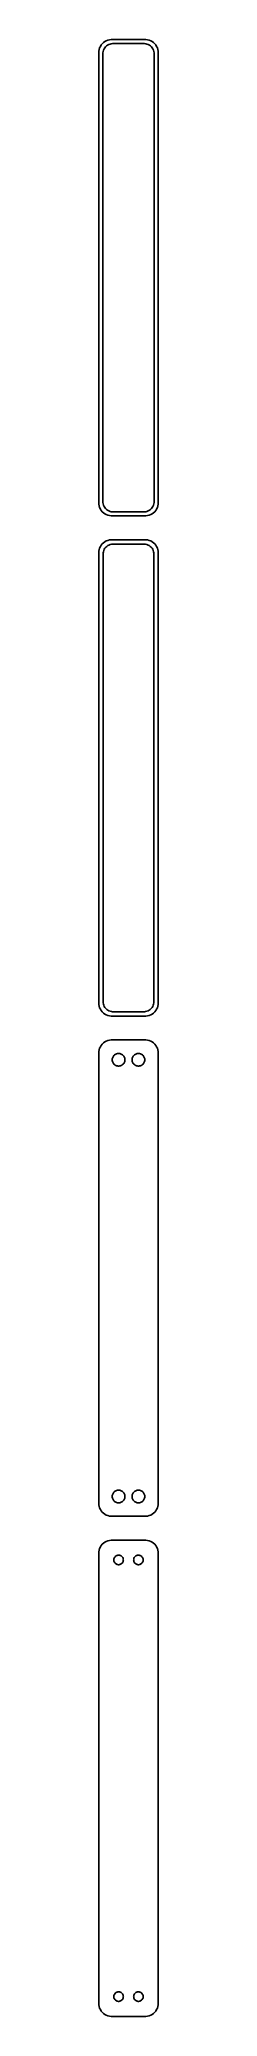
# Model space of a CAD drawing. Header units: metres. Extents: x -11 to 11, y 477 to 1224.
import ezdxf

# ---------------------------------------------------------------- set-up
doc = ezdxf.new("R2010")
doc.units = ezdxf.units.M

msp = doc.modelspace()

# ---------------------------------------------------------------- linework, layer by layer
for p, q in [((-11.2106, 1219.63), (-11.25, 1219)), ((-11.25, 1219), (-11.25, 1049)), ((-11.0929, 1220.24), (-11.2106, 1219.63)), ((-10.8989, 1220.84), (-11.0929, 1220.24)), ((-10.6315, 1221.41), (-10.8989, 1220.84)), ((-10.2951, 1221.94), (-10.6315, 1221.41)), ((-9.89484, 1222.42), (-10.2951, 1221.94)), ((-9.43712, 1222.85), (-9.89484, 1222.42)), ((-9.75, 1218.5), (-9.71844, 1219)), ((-9.75, 1049.5), (-9.75, 1218.5)), ((-9.71844, 1219), (-9.62433, 1219.49)), ((-9.62433, 1219.49), (-9.4691, 1219.97)), ((-9.4691, 1219.97), (-9.25522, 1220.43)), ((-8.92912, 1223.22), (-9.43712, 1222.85)), ((-9.25522, 1220.43), (-8.98605, 1220.85)), ((-8.98605, 1220.85), (-8.66586, 1221.24)), ((-8.37889, 1223.52), (-8.92912, 1223.22)), ((-8.66586, 1221.24), (-8.29968, 1221.58)), ((-7.79507, 1223.76), (-8.37889, 1223.52)), ((-8.29968, 1221.58), (-7.8933, 1221.88)), ((-7.8933, 1221.88), (-7.45311, 1222.12)), ((-7.1869, 1223.91), (-7.79507, 1223.76)), ((-7.45311, 1222.12), (-6.98605, 1222.3)), ((-6.56395, 1223.99), (-7.1869, 1223.91)), ((-6.98605, 1222.3), (-6.49951, 1222.43)), ((6.56395, 1223.99), (-6.56395, 1223.99)), ((-6.49951, 1222.43), (-6.00116, 1222.49)), ((-6.00116, 1222.49), (6.00116, 1222.49)), ((6.00116, 1222.49), (6.49951, 1222.43)), ((6.49951, 1222.43), (6.98605, 1222.3)), ((7.1869, 1223.91), (6.56395, 1223.99)), ((6.98605, 1222.3), (7.45311, 1222.12)), ((7.79507, 1223.76), (7.1869, 1223.91)), ((7.45311, 1222.12), (7.8933, 1221.88)), ((8.37889, 1223.52), (7.79507, 1223.76)), ((7.8933, 1221.88), (8.29968, 1221.58)), ((8.29968, 1221.58), (8.66586, 1221.24)), ((8.92912, 1223.22), (8.37889, 1223.52)), ((8.66586, 1221.24), (8.98605, 1220.85)), ((9.43712, 1222.85), (8.92912, 1223.22)), ((8.98605, 1220.85), (9.25522, 1220.43)), ((9.25522, 1220.43), (9.4691, 1219.97)), ((9.89484, 1222.42), (9.43712, 1222.85)), ((9.4691, 1219.97), (9.62433, 1219.49)), ((9.62433, 1219.49), (9.71844, 1219)), ((9.71844, 1219), (9.75, 1218.5)), ((9.75, 1218.5), (9.75, 1049.5)), ((10.2951, 1221.94), (9.89484, 1222.42)), ((10.6315, 1221.41), (10.2951, 1221.94)), ((10.8989, 1220.84), (10.6315, 1221.41)), ((11.0929, 1220.24), (10.8989, 1220.84)), ((11.2106, 1219.63), (11.0929, 1220.24)), ((11.25, 1219), (11.2106, 1219.63)), ((11.25, 1049), (11.25, 1219)), ((-11.25, 1049), (-11.2106, 1048.37)), ((-11.2106, 1048.37), (-11.0929, 1047.76)), ((-11.0929, 1047.76), (-10.8989, 1047.16)), ((-10.8989, 1047.16), (-10.6315, 1046.59)), ((-10.6315, 1046.59), (-10.2951, 1046.06)), ((-10.2951, 1046.06), (-9.89484, 1045.58)), ((-9.71844, 1049), (-9.75, 1049.5)), ((-9.62433, 1048.51), (-9.71844, 1049)), ((-9.4691, 1048.03), (-9.62433, 1048.51)), ((-9.25522, 1047.57), (-9.4691, 1048.03)), ((-8.98605, 1047.15), (-9.25522, 1047.57)), ((-8.66586, 1046.76), (-8.98605, 1047.15)), ((-8.29968, 1046.42), (-8.66586, 1046.76)), ((-7.8933, 1046.12), (-8.29968, 1046.42)), ((-7.45311, 1045.88), (-7.8933, 1046.12)), ((-6.98605, 1045.7), (-7.45311, 1045.88)), ((7.45311, 1045.88), (6.98605, 1045.7)), ((7.8933, 1046.12), (7.45311, 1045.88)), ((8.29968, 1046.42), (7.8933, 1046.12)), ((8.66586, 1046.76), (8.29968, 1046.42)), ((8.98605, 1047.15), (8.66586, 1046.76)), ((9.25522, 1047.57), (8.98605, 1047.15)), ((9.4691, 1048.03), (9.25522, 1047.57)), ((9.62433, 1048.51), (9.4691, 1048.03)), ((9.71844, 1049), (9.62433, 1048.51)), ((9.75, 1049.5), (9.71844, 1049)), ((9.89484, 1045.58), (10.2951, 1046.06)), ((10.2951, 1046.06), (10.6315, 1046.59)), ((10.6315, 1046.59), (10.8989, 1047.16)), ((10.8989, 1047.16), (11.0929, 1047.76)), ((11.0929, 1047.76), (11.2106, 1048.37)), ((11.2106, 1048.37), (11.25, 1049)), ((-9.89484, 1045.58), (-9.43712, 1045.15)), ((-9.43712, 1045.15), (-8.92912, 1044.78)), ((-8.92912, 1044.78), (-8.37889, 1044.48)), ((-8.37889, 1044.48), (-7.79507, 1044.24)), ((-7.79507, 1044.24), (-7.1869, 1044.09)), ((-7.1869, 1044.09), (-6.56395, 1044.01)), ((-6.49951, 1045.57), (-6.98605, 1045.7)), ((-6.56395, 1044.01), (6.56395, 1044.01)), ((-6.00116, 1045.51), (-6.49951, 1045.57)), ((6.00116, 1045.51), (-6.00116, 1045.51)), ((6.49951, 1045.57), (6.00116, 1045.51)), ((6.98605, 1045.7), (6.49951, 1045.57)), ((6.56395, 1044.01), (7.1869, 1044.09)), ((7.1869, 1044.09), (7.79507, 1044.24)), ((7.79507, 1044.24), (8.37889, 1044.48)), ((8.37889, 1044.48), (8.92912, 1044.78)), ((8.92912, 1044.78), (9.43712, 1045.15)), ((9.43712, 1045.15), (9.89484, 1045.58)), ((-11.0929, 1031.24), (-11.2106, 1030.63)), ((-10.8989, 1031.84), (-11.0929, 1031.24)), ((-10.6315, 1032.41), (-10.8989, 1031.84)), ((-10.2951, 1032.94), (-10.6315, 1032.41)), ((-9.89484, 1033.42), (-10.2951, 1032.94)), ((-9.43712, 1033.85), (-9.89484, 1033.42)), ((-9.50096, 1030.46), (-9.35068, 1030.93)), ((-8.92912, 1034.22), (-9.43712, 1033.85)), ((-9.35068, 1030.93), (-9.1436, 1031.37)), ((-9.1436, 1031.37), (-8.88301, 1031.78)), ((-8.37889, 1034.52), (-8.92912, 1034.22)), ((-8.88301, 1031.78), (-8.57301, 1032.15)), ((-8.57301, 1032.15), (-8.21851, 1032.48)), ((-7.79507, 1034.76), (-8.37889, 1034.52)), ((-8.21851, 1032.48), (-7.82506, 1032.77)), ((-7.82506, 1032.77), (-7.39888, 1033)), ((-7.1869, 1034.91), (-7.79507, 1034.76)), ((-7.39888, 1033), (-6.9467, 1033.18)), ((-6.56395, 1034.99), (-7.1869, 1034.91)), ((-6.9467, 1033.18), (-6.47565, 1033.3)), ((6.56395, 1034.99), (-6.56395, 1034.99)), ((-6.47565, 1033.3), (-5.99316, 1033.36)), ((-5.99316, 1033.36), (5.99316, 1033.36)), ((5.99316, 1033.36), (6.47565, 1033.3)), ((6.47565, 1033.3), (6.9467, 1033.18)), ((7.1869, 1034.91), (6.56395, 1034.99)), ((6.9467, 1033.18), (7.39888, 1033)), ((7.79507, 1034.76), (7.1869, 1034.91)), ((7.39888, 1033), (7.82506, 1032.77)), ((8.37889, 1034.52), (7.79507, 1034.76)), ((7.82506, 1032.77), (8.21851, 1032.48)), ((8.21851, 1032.48), (8.57301, 1032.15)), ((8.92912, 1034.22), (8.37889, 1034.52)), ((8.57301, 1032.15), (8.88301, 1031.78)), ((8.88301, 1031.78), (9.1436, 1031.37)), ((9.43712, 1033.85), (8.92912, 1034.22)), ((9.1436, 1031.37), (9.35068, 1030.93)), ((9.35068, 1030.93), (9.50096, 1030.46)), ((9.89484, 1033.42), (9.43712, 1033.85)), ((10.2951, 1032.94), (9.89484, 1033.42)), ((10.6315, 1032.41), (10.2951, 1032.94)), ((10.8989, 1031.84), (10.6315, 1032.41)), ((11.0929, 1031.24), (10.8989, 1031.84)), ((11.2106, 1030.63), (11.0929, 1031.24)), ((-11.2106, 1030.63), (-11.25, 1030)), ((-11.25, 1030), (-11.25, 860)), ((-9.62262, 1029.5), (-9.59209, 1029.99)), ((-9.62262, 860.5), (-9.62262, 1029.5)), ((-9.59209, 1029.99), (-9.50096, 1030.46)), ((9.50096, 1030.46), (9.59209, 1029.99)), ((9.59209, 1029.99), (9.62262, 1029.5)), ((9.62262, 1029.5), (9.62262, 860.5)), ((11.25, 1030), (11.2106, 1030.63)), ((11.25, 860), (11.25, 1030)), ((-11.25, 860), (-11.2106, 859.373)), ((-11.2106, 859.373), (-11.0929, 858.757)), ((-9.59209, 860.015), (-9.62262, 860.5)), ((-9.50096, 859.537), (-9.59209, 860.015)), ((-9.35068, 859.074), (-9.50096, 859.537)), ((-9.1436, 858.634), (-9.35068, 859.074)), ((9.35068, 859.074), (9.1436, 858.634)), ((9.50096, 859.537), (9.35068, 859.074)), ((9.59209, 860.015), (9.50096, 859.537)), ((9.62262, 860.5), (9.59209, 860.015)), ((11.0929, 858.757), (11.2106, 859.373)), ((11.2106, 859.373), (11.25, 860)), ((-11.0929, 858.757), (-10.8989, 858.159)), ((-10.8989, 858.159), (-10.6315, 857.591)), ((-10.6315, 857.591), (-10.2951, 857.061)), ((-10.2951, 857.061), (-9.89484, 856.577)), ((-9.89484, 856.577), (-9.43712, 856.147)), ((-9.43712, 856.147), (-8.92912, 855.778)), ((-8.88301, 858.224), (-9.1436, 858.634)), ((-8.92912, 855.778), (-8.37889, 855.476)), ((-8.57301, 857.849), (-8.88301, 858.224)), ((-8.21851, 857.516), (-8.57301, 857.849)), ((-8.37889, 855.476), (-7.79507, 855.245)), ((-7.82506, 857.23), (-8.21851, 857.516)), ((-7.39888, 856.996), (-7.82506, 857.23)), ((-7.79507, 855.245), (-7.1869, 855.089)), ((-6.9467, 856.817), (-7.39888, 856.996)), ((-7.1869, 855.089), (-6.56395, 855.01)), ((-6.47565, 856.696), (-6.9467, 856.817)), ((-6.56395, 855.01), (6.56395, 855.01)), ((-5.99316, 856.635), (-6.47565, 856.696)), ((5.99316, 856.635), (-5.99316, 856.635)), ((6.47565, 856.696), (5.99316, 856.635)), ((6.9467, 856.817), (6.47565, 856.696)), ((6.56395, 855.01), (7.1869, 855.089)), ((7.39888, 856.996), (6.9467, 856.817)), ((7.1869, 855.089), (7.79507, 855.245)), ((7.82506, 857.23), (7.39888, 856.996)), ((7.79507, 855.245), (8.37889, 855.476)), ((8.21851, 857.516), (7.82506, 857.23)), ((8.57301, 857.849), (8.21851, 857.516)), ((8.37889, 855.476), (8.92912, 855.778)), ((8.88301, 858.224), (8.57301, 857.849)), ((9.1436, 858.634), (8.88301, 858.224)), ((8.92912, 855.778), (9.43712, 856.147)), ((9.43712, 856.147), (9.89484, 856.577)), ((9.89484, 856.577), (10.2951, 857.061)), ((10.2951, 857.061), (10.6315, 857.591)), ((10.6315, 857.591), (10.8989, 858.159)), ((10.8989, 858.159), (11.0929, 858.757)), ((-9.89484, 844.423), (-10.2951, 843.939)), ((-9.43712, 844.853), (-9.89484, 844.423)), ((-8.92912, 845.222), (-9.43712, 844.853)), ((-8.37889, 845.524), (-8.92912, 845.222)), ((-7.79507, 845.755), (-8.37889, 845.524)), ((-7.1869, 845.911), (-7.79507, 845.755)), ((-6.56395, 845.99), (-7.1869, 845.911)), ((6.56395, 845.99), (-6.56395, 845.99)), ((7.1869, 845.911), (6.56395, 845.99)), ((7.79507, 845.755), (7.1869, 845.911)), ((8.37889, 845.524), (7.79507, 845.755)), ((8.92912, 845.222), (8.37889, 845.524)), ((9.43712, 844.853), (8.92912, 845.222)), ((9.89484, 844.423), (9.43712, 844.853)), ((10.2951, 843.939), (9.89484, 844.423)), ((-11.2106, 841.627), (-11.25, 841)), ((-11.25, 841), (-11.25, 671)), ((-11.0929, 842.243), (-11.2106, 841.627)), ((-10.8989, 842.841), (-11.0929, 842.243)), ((-10.6315, 843.409), (-10.8989, 842.841)), ((-10.2951, 843.939), (-10.6315, 843.409)), ((-6.14999, 838.5), (-6.13107, 838.801)), ((-6.13107, 838.199), (-6.14999, 838.5)), ((-6.13107, 838.801), (-6.07458, 839.097)), ((-6.07458, 837.903), (-6.13107, 838.199)), ((-6.07458, 839.097), (-5.98146, 839.383)), ((-5.98146, 837.617), (-6.07458, 837.903)), ((-5.98146, 839.383), (-5.85313, 839.656)), ((-5.85313, 837.344), (-5.98146, 837.617)), ((-5.85313, 839.656), (-5.69164, 839.911)), ((-5.69164, 837.089), (-5.85313, 837.344)), ((-5.69164, 839.911), (-5.49951, 840.143)), ((-5.49951, 836.857), (-5.69164, 837.089)), ((-5.49951, 840.143), (-5.27982, 840.349)), ((-5.27982, 836.651), (-5.49951, 836.857)), ((-5.27982, 840.349), (-5.03598, 840.526)), ((-5.03598, 836.474), (-5.27982, 836.651)), ((-5.03598, 840.526), (-4.77187, 840.672)), ((-4.77187, 840.672), (-4.49164, 840.783)), ((-4.49164, 840.783), (-4.19971, 840.857)), ((-4.19971, 840.857), (-3.9007, 840.895)), ((-3.9007, 840.895), (-3.59929, 840.895)), ((-3.59929, 840.895), (-3.30028, 840.857)), ((-3.30028, 840.857), (-3.00835, 840.783)), ((-3.00835, 840.783), (-2.72812, 840.672)), ((-2.72812, 840.672), (-2.464, 840.526)), ((-2.464, 840.526), (-2.22017, 840.349)), ((-2.22017, 836.651), (-2.464, 836.474)), ((-2.22017, 840.349), (-2.00047, 840.143)), ((-2.00047, 836.857), (-2.22017, 836.651)), ((-2.00047, 840.143), (-1.80835, 839.911)), ((-1.80835, 837.089), (-2.00047, 836.857)), ((-1.80835, 839.911), (-1.64685, 839.656)), ((-1.64685, 837.344), (-1.80835, 837.089)), ((-1.64685, 839.656), (-1.51852, 839.383)), ((-1.51852, 837.617), (-1.64685, 837.344)), ((-1.51852, 839.383), (-1.4254, 839.097)), ((-1.4254, 837.903), (-1.51852, 837.617)), ((-1.4254, 839.097), (-1.36891, 838.801)), ((-1.36891, 838.199), (-1.4254, 837.903)), ((-1.36891, 838.801), (-1.34999, 838.5)), ((-1.34999, 838.5), (-1.36891, 838.199)), ((1.34999, 838.5), (1.36891, 838.801)), ((1.36891, 838.199), (1.34999, 838.5)), ((1.36891, 838.801), (1.4254, 839.097)), ((1.4254, 837.903), (1.36891, 838.199)), ((1.4254, 839.097), (1.51852, 839.383)), ((1.51852, 837.617), (1.4254, 837.903)), ((1.51852, 839.383), (1.64685, 839.656)), ((1.64685, 837.344), (1.51852, 837.617)), ((1.64685, 839.656), (1.80835, 839.911)), ((1.80835, 837.089), (1.64685, 837.344)), ((1.80835, 839.911), (2.00047, 840.143)), ((2.00047, 836.857), (1.80835, 837.089)), ((2.00047, 840.143), (2.22017, 840.349)), ((2.22017, 836.651), (2.00047, 836.857)), ((2.22017, 840.349), (2.464, 840.526)), ((2.464, 836.474), (2.22017, 836.651)), ((2.464, 840.526), (2.72812, 840.672)), ((2.72812, 840.672), (3.00835, 840.783)), ((3.00835, 840.783), (3.30028, 840.857)), ((3.30028, 840.857), (3.59929, 840.895)), ((3.59929, 840.895), (3.9007, 840.895)), ((3.9007, 840.895), (4.19971, 840.857)), ((4.19971, 840.857), (4.49164, 840.783)), ((4.49164, 840.783), (4.77187, 840.672)), ((4.77187, 840.672), (5.03598, 840.526)), ((5.03598, 840.526), (5.27982, 840.349)), ((5.27982, 836.651), (5.03598, 836.474)), ((5.27982, 840.349), (5.49951, 840.143)), ((5.49951, 836.857), (5.27982, 836.651)), ((5.49951, 840.143), (5.69164, 839.911)), ((5.69164, 837.089), (5.49951, 836.857)), ((5.69164, 839.911), (5.85313, 839.656)), ((5.85313, 837.344), (5.69164, 837.089)), ((5.85313, 839.656), (5.98146, 839.383)), ((5.98146, 837.617), (5.85313, 837.344)), ((5.98146, 839.383), (6.07458, 839.097)), ((6.07458, 837.903), (5.98146, 837.617)), ((6.07458, 839.097), (6.13107, 838.801)), ((6.13107, 838.199), (6.07458, 837.903)), ((6.13107, 838.801), (6.14999, 838.5)), ((6.14999, 838.5), (6.13107, 838.199)), ((10.6315, 843.409), (10.2951, 843.939)), ((10.8989, 842.841), (10.6315, 843.409)), ((11.0929, 842.243), (10.8989, 842.841)), ((11.2106, 841.627), (11.0929, 842.243)), ((11.25, 841), (11.2106, 841.627)), ((11.25, 671), (11.25, 841)), ((-4.77187, 836.328), (-5.03598, 836.474)), ((-4.49164, 836.217), (-4.77187, 836.328)), ((-4.19971, 836.143), (-4.49164, 836.217)), ((-3.9007, 836.105), (-4.19971, 836.143)), ((-3.59929, 836.105), (-3.9007, 836.105)), ((-3.30028, 836.143), (-3.59929, 836.105)), ((-3.00835, 836.217), (-3.30028, 836.143)), ((-2.72812, 836.328), (-3.00835, 836.217)), ((-2.464, 836.474), (-2.72812, 836.328)), ((2.72812, 836.328), (2.464, 836.474)), ((3.00835, 836.217), (2.72812, 836.328)), ((3.30028, 836.143), (3.00835, 836.217)), ((3.59929, 836.105), (3.30028, 836.143)), ((3.9007, 836.105), (3.59929, 836.105)), ((4.19971, 836.143), (3.9007, 836.105)), ((4.49164, 836.217), (4.19971, 836.143)), ((4.77187, 836.328), (4.49164, 836.217)), ((5.03598, 836.474), (4.77187, 836.328)), ((-6.14999, 673.5), (-6.13107, 673.801)), ((-6.13107, 673.199), (-6.14999, 673.5)), ((-6.13107, 673.801), (-6.07458, 674.097)), ((-6.07458, 672.903), (-6.13107, 673.199)), ((-6.07458, 674.097), (-5.98146, 674.383)), ((-5.98146, 672.617), (-6.07458, 672.903)), ((-5.98146, 674.383), (-5.85313, 674.656)), ((-5.85313, 672.344), (-5.98146, 672.617)), ((-5.85313, 674.656), (-5.69164, 674.911)), ((-5.69164, 672.089), (-5.85313, 672.344)), ((-5.69164, 674.911), (-5.49951, 675.143)), ((-5.49951, 675.143), (-5.27982, 675.349)), ((-5.27982, 675.349), (-5.03598, 675.526)), ((-5.03598, 675.526), (-4.77187, 675.672)), ((-4.77187, 675.672), (-4.49164, 675.783)), ((-4.49164, 675.783), (-4.19971, 675.857)), ((-4.19971, 675.857), (-3.9007, 675.895)), ((-3.9007, 675.895), (-3.59929, 675.895)), ((-3.59929, 675.895), (-3.30028, 675.857)), ((-3.30028, 675.857), (-3.00835, 675.783)), ((-3.00835, 675.783), (-2.72812, 675.672)), ((-2.72812, 675.672), (-2.464, 675.526)), ((-2.464, 675.526), (-2.22017, 675.349)), ((-2.22017, 675.349), (-2.00047, 675.143)), ((-2.00047, 675.143), (-1.80835, 674.911)), ((-1.80835, 674.911), (-1.64685, 674.656)), ((-1.64685, 672.344), (-1.80835, 672.089)), ((-1.64685, 674.656), (-1.51852, 674.383)), ((-1.51852, 672.617), (-1.64685, 672.344)), ((-1.51852, 674.383), (-1.4254, 674.097)), ((-1.4254, 672.903), (-1.51852, 672.617)), ((-1.4254, 674.097), (-1.36891, 673.801)), ((-1.36891, 673.199), (-1.4254, 672.903)), ((-1.36891, 673.801), (-1.34999, 673.5)), ((-1.34999, 673.5), (-1.36891, 673.199)), ((1.34999, 673.5), (1.36891, 673.801)), ((1.36891, 673.199), (1.34999, 673.5)), ((1.36891, 673.801), (1.4254, 674.097)), ((1.4254, 672.903), (1.36891, 673.199)), ((1.4254, 674.097), (1.51852, 674.383)), ((1.51852, 672.617), (1.4254, 672.903)), ((1.51852, 674.383), (1.64685, 674.656)), ((1.64685, 672.344), (1.51852, 672.617)), ((1.64685, 674.656), (1.80835, 674.911)), ((1.80835, 672.089), (1.64685, 672.344)), ((1.80835, 674.911), (2.00047, 675.143)), ((2.00047, 675.143), (2.22017, 675.349)), ((2.22017, 675.349), (2.464, 675.526)), ((2.464, 675.526), (2.72812, 675.672)), ((2.72812, 675.672), (3.00835, 675.783)), ((3.00835, 675.783), (3.30028, 675.857)), ((3.30028, 675.857), (3.59929, 675.895)), ((3.59929, 675.895), (3.9007, 675.895)), ((3.9007, 675.895), (4.19971, 675.857)), ((4.19971, 675.857), (4.49164, 675.783)), ((4.49164, 675.783), (4.77187, 675.672)), ((4.77187, 675.672), (5.03598, 675.526)), ((5.03598, 675.526), (5.27982, 675.349)), ((5.27982, 675.349), (5.49951, 675.143)), ((5.49951, 675.143), (5.69164, 674.911)), ((5.69164, 674.911), (5.85313, 674.656)), ((5.85313, 672.344), (5.69164, 672.089)), ((5.85313, 674.656), (5.98146, 674.383)), ((5.98146, 672.617), (5.85313, 672.344)), ((5.98146, 674.383), (6.07458, 674.097)), ((6.07458, 672.903), (5.98146, 672.617)), ((6.07458, 674.097), (6.13107, 673.801)), ((6.13107, 673.199), (6.07458, 672.903)), ((6.13107, 673.801), (6.14999, 673.5)), ((6.14999, 673.5), (6.13107, 673.199)), ((-11.25, 671), (-11.2106, 670.373)), ((-11.2106, 670.373), (-11.0929, 669.757)), ((-11.0929, 669.757), (-10.8989, 669.159)), ((-10.8989, 669.159), (-10.6315, 668.591)), ((-10.6315, 668.591), (-10.2951, 668.061)), ((-10.2951, 668.061), (-9.89484, 667.577)), ((-9.89484, 667.577), (-9.43712, 667.147)), ((-9.43712, 667.147), (-8.92912, 666.778)), ((-8.92912, 666.778), (-8.37889, 666.476)), ((-8.37889, 666.476), (-7.79507, 666.245)), ((-7.79507, 666.245), (-7.1869, 666.089)), ((-7.1869, 666.089), (-6.56395, 666.01)), ((-6.56395, 666.01), (6.56395, 666.01)), ((-5.49951, 671.857), (-5.69164, 672.089)), ((-5.27982, 671.651), (-5.49951, 671.857)), ((-5.03598, 671.474), (-5.27982, 671.651)), ((-4.77187, 671.328), (-5.03598, 671.474)), ((-4.49164, 671.217), (-4.77187, 671.328)), ((-4.19971, 671.143), (-4.49164, 671.217)), ((-3.9007, 671.105), (-4.19971, 671.143)), ((-3.59929, 671.105), (-3.9007, 671.105)), ((-3.30028, 671.143), (-3.59929, 671.105)), ((-3.00835, 671.217), (-3.30028, 671.143)), ((-2.72812, 671.328), (-3.00835, 671.217)), ((-2.464, 671.474), (-2.72812, 671.328)), ((-2.22017, 671.651), (-2.464, 671.474)), ((-2.00047, 671.857), (-2.22017, 671.651)), ((-1.80835, 672.089), (-2.00047, 671.857)), ((2.00047, 671.857), (1.80835, 672.089)), ((2.22017, 671.651), (2.00047, 671.857)), ((2.464, 671.474), (2.22017, 671.651)), ((2.72812, 671.328), (2.464, 671.474)), ((3.00835, 671.217), (2.72812, 671.328)), ((3.30028, 671.143), (3.00835, 671.217)), ((3.59929, 671.105), (3.30028, 671.143)), ((3.9007, 671.105), (3.59929, 671.105)), ((4.19971, 671.143), (3.9007, 671.105)), ((4.49164, 671.217), (4.19971, 671.143)), ((4.77187, 671.328), (4.49164, 671.217)), ((5.03598, 671.474), (4.77187, 671.328)), ((5.27982, 671.651), (5.03598, 671.474)), ((5.49951, 671.857), (5.27982, 671.651)), ((5.69164, 672.089), (5.49951, 671.857)), ((6.56395, 666.01), (7.1869, 666.089)), ((7.1869, 666.089), (7.79507, 666.245)), ((7.79507, 666.245), (8.37889, 666.476)), ((8.37889, 666.476), (8.92912, 666.778)), ((8.92912, 666.778), (9.43712, 667.147)), ((9.43712, 667.147), (9.89484, 667.577)), ((9.89484, 667.577), (10.2951, 668.061)), ((10.2951, 668.061), (10.6315, 668.591)), ((10.6315, 668.591), (10.8989, 669.159)), ((10.8989, 669.159), (11.0929, 669.757)), ((11.0929, 669.757), (11.2106, 670.373)), ((11.2106, 670.373), (11.25, 671)), ((-11.2106, 652.627), (-11.25, 652)), ((-11.25, 652), (-11.25, 482)), ((-11.0929, 653.243), (-11.2106, 652.627)), ((-10.8989, 653.841), (-11.0929, 653.243)), ((-10.6315, 654.409), (-10.8989, 653.841)), ((-10.2951, 654.939), (-10.6315, 654.409)), ((-9.89484, 655.423), (-10.2951, 654.939)), ((-9.43712, 655.853), (-9.89484, 655.423)), ((-8.92912, 656.222), (-9.43712, 655.853)), ((-8.37889, 656.524), (-8.92912, 656.222)), ((-7.79507, 656.755), (-8.37889, 656.524)), ((-7.1869, 656.911), (-7.79507, 656.755)), ((-6.56395, 656.99), (-7.1869, 656.911)), ((6.56395, 656.99), (-6.56395, 656.99)), ((-5.5358, 649.726), (-5.49344, 649.948)), ((-5.49344, 649.948), (-5.42358, 650.163)), ((-5.42358, 650.163), (-5.32735, 650.367)), ((-5.32735, 650.367), (-5.20622, 650.558)), ((-5.20622, 650.558), (-5.06213, 650.732)), ((-5.06213, 650.732), (-4.89735, 650.887)), ((-4.89735, 650.887), (-4.71448, 651.02)), ((-4.71448, 651.02), (-4.51639, 651.129)), ((-4.51639, 651.129), (-4.30623, 651.212)), ((-4.30623, 651.212), (-4.08728, 651.268)), ((-4.08728, 651.268), (-3.86302, 651.296)), ((-3.86302, 651.296), (-3.63696, 651.296)), ((-3.63696, 651.296), (-3.4127, 651.268)), ((-3.4127, 651.268), (-3.19376, 651.212)), ((-3.19376, 651.212), (-2.9836, 651.129)), ((-2.9836, 651.129), (-2.78551, 651.02)), ((-2.78551, 651.02), (-2.60263, 650.887)), ((-2.60263, 650.887), (-2.43785, 650.732)), ((-2.43785, 650.732), (-2.29376, 650.558)), ((-2.29376, 650.558), (-2.17264, 650.367)), ((-2.17264, 650.367), (-2.0764, 650.163)), ((-2.0764, 650.163), (-2.00655, 649.948)), ((-2.00655, 649.948), (-1.96419, 649.726)), ((1.96419, 649.726), (2.00655, 649.948)), ((2.00655, 649.948), (2.0764, 650.163)), ((2.0764, 650.163), (2.17264, 650.367)), ((2.17264, 650.367), (2.29376, 650.558)), ((2.29376, 650.558), (2.43785, 650.732)), ((2.43785, 650.732), (2.60263, 650.887)), ((2.60263, 650.887), (2.78551, 651.02)), ((2.78551, 651.02), (2.9836, 651.129)), ((2.9836, 651.129), (3.19376, 651.212)), ((3.19376, 651.212), (3.4127, 651.268)), ((3.4127, 651.268), (3.63696, 651.296)), ((3.63696, 651.296), (3.86302, 651.296)), ((3.86302, 651.296), (4.08728, 651.268)), ((4.08728, 651.268), (4.30623, 651.212)), ((4.30623, 651.212), (4.51639, 651.129)), ((4.51639, 651.129), (4.71448, 651.02)), ((4.71448, 651.02), (4.89735, 650.887)), ((4.89735, 650.887), (5.06213, 650.732)), ((5.06213, 650.732), (5.20622, 650.558)), ((5.20622, 650.558), (5.32735, 650.367)), ((5.32735, 650.367), (5.42358, 650.163)), ((5.42358, 650.163), (5.49344, 649.948)), ((5.49344, 649.948), (5.5358, 649.726)), ((7.1869, 656.911), (6.56395, 656.99)), ((7.79507, 656.755), (7.1869, 656.911)), ((8.37889, 656.524), (7.79507, 656.755)), ((8.92912, 656.222), (8.37889, 656.524)), ((9.43712, 655.853), (8.92912, 656.222)), ((9.89484, 655.423), (9.43712, 655.853)), ((10.2951, 654.939), (9.89484, 655.423)), ((10.6315, 654.409), (10.2951, 654.939)), ((10.8989, 653.841), (10.6315, 654.409)), ((11.0929, 653.243), (10.8989, 653.841)), ((11.2106, 652.627), (11.0929, 653.243)), ((11.25, 652), (11.2106, 652.627)), ((11.25, 482), (11.25, 652)), ((-5.54999, 649.5), (-5.5358, 649.726)), ((-5.5358, 649.274), (-5.54999, 649.5)), ((-5.49344, 649.052), (-5.5358, 649.274)), ((-5.42358, 648.837), (-5.49344, 649.052)), ((-5.32735, 648.633), (-5.42358, 648.837)), ((-5.20622, 648.442), (-5.32735, 648.633)), ((-5.06213, 648.268), (-5.20622, 648.442)), ((-4.89735, 648.113), (-5.06213, 648.268)), ((-4.71448, 647.98), (-4.89735, 648.113)), ((-4.51639, 647.871), (-4.71448, 647.98)), ((-4.30623, 647.788), (-4.51639, 647.871)), ((-4.08728, 647.732), (-4.30623, 647.788)), ((-3.86302, 647.704), (-4.08728, 647.732)), ((-3.63696, 647.704), (-3.86302, 647.704)), ((-3.4127, 647.732), (-3.63696, 647.704)), ((-3.19376, 647.788), (-3.4127, 647.732)), ((-2.9836, 647.871), (-3.19376, 647.788)), ((-2.78551, 647.98), (-2.9836, 647.871)), ((-2.60263, 648.113), (-2.78551, 647.98)), ((-2.43785, 648.268), (-2.60263, 648.113)), ((-2.29376, 648.442), (-2.43785, 648.268)), ((-2.17264, 648.633), (-2.29376, 648.442)), ((-2.0764, 648.837), (-2.17264, 648.633)), ((-2.00655, 649.052), (-2.0764, 648.837)), ((-1.96419, 649.274), (-2.00655, 649.052)), ((-1.96419, 649.726), (-1.95, 649.5)), ((-1.95, 649.5), (-1.96419, 649.274)), ((1.95, 649.5), (1.96419, 649.726)), ((1.96419, 649.274), (1.95, 649.5)), ((2.00655, 649.052), (1.96419, 649.274)), ((2.0764, 648.837), (2.00655, 649.052)), ((2.17264, 648.633), (2.0764, 648.837)), ((2.29376, 648.442), (2.17264, 648.633)), ((2.43785, 648.268), (2.29376, 648.442)), ((2.60263, 648.113), (2.43785, 648.268)), ((2.78551, 647.98), (2.60263, 648.113)), ((2.9836, 647.871), (2.78551, 647.98)), ((3.19376, 647.788), (2.9836, 647.871)), ((3.4127, 647.732), (3.19376, 647.788)), ((3.63696, 647.704), (3.4127, 647.732)), ((3.86302, 647.704), (3.63696, 647.704)), ((4.08728, 647.732), (3.86302, 647.704)), ((4.30623, 647.788), (4.08728, 647.732)), ((4.51639, 647.871), (4.30623, 647.788)), ((4.71448, 647.98), (4.51639, 647.871)), ((4.89735, 648.113), (4.71448, 647.98)), ((5.06213, 648.268), (4.89735, 648.113)), ((5.20622, 648.442), (5.06213, 648.268)), ((5.32735, 648.633), (5.20622, 648.442)), ((5.42358, 648.837), (5.32735, 648.633)), ((5.49344, 649.052), (5.42358, 648.837)), ((5.5358, 649.274), (5.49344, 649.052)), ((5.5358, 649.726), (5.54999, 649.5)), ((5.54999, 649.5), (5.5358, 649.274)), ((-5.32735, 485.367), (-5.20622, 485.558)), ((-5.20622, 485.558), (-5.06213, 485.732)), ((-5.06213, 485.732), (-4.89735, 485.887)), ((-4.89735, 485.887), (-4.71448, 486.02)), ((-4.71448, 486.02), (-4.51639, 486.129)), ((-4.51639, 486.129), (-4.30623, 486.212)), ((-4.30623, 486.212), (-4.08728, 486.268)), ((-4.08728, 486.268), (-3.86302, 486.296)), ((-3.86302, 486.296), (-3.63696, 486.296)), ((-3.63696, 486.296), (-3.4127, 486.268)), ((-3.4127, 486.268), (-3.19376, 486.212)), ((-3.19376, 486.212), (-2.9836, 486.129)), ((-2.9836, 486.129), (-2.78551, 486.02)), ((-2.78551, 486.02), (-2.60263, 485.887)), ((-2.60263, 485.887), (-2.43785, 485.732)), ((-2.43785, 485.732), (-2.29376, 485.558)), ((-2.29376, 485.558), (-2.17264, 485.367)), ((2.17264, 485.367), (2.29376, 485.558)), ((2.29376, 485.558), (2.43785, 485.732)), ((2.43785, 485.732), (2.60263, 485.887)), ((2.60263, 485.887), (2.78551, 486.02)), ((2.78551, 486.02), (2.9836, 486.129)), ((2.9836, 486.129), (3.19376, 486.212)), ((3.19376, 486.212), (3.4127, 486.268)), ((3.4127, 486.268), (3.63696, 486.296)), ((3.63696, 486.296), (3.86302, 486.296)), ((3.86302, 486.296), (4.08728, 486.268)), ((4.08728, 486.268), (4.30623, 486.212)), ((4.30623, 486.212), (4.51639, 486.129)), ((4.51639, 486.129), (4.71448, 486.02)), ((4.71448, 486.02), (4.89735, 485.887)), ((4.89735, 485.887), (5.06213, 485.732)), ((5.06213, 485.732), (5.20622, 485.558)), ((5.20622, 485.558), (5.32735, 485.367)), ((-11.25, 482), (-11.2106, 481.373)), ((-11.2106, 481.373), (-11.0929, 480.757)), ((-11.0929, 480.757), (-10.8989, 480.159)), ((-10.8989, 480.159), (-10.6315, 479.591)), ((-10.6315, 479.591), (-10.2951, 479.061)), ((-10.2951, 479.061), (-9.89484, 478.577)), ((-9.89484, 478.577), (-9.43712, 478.147)), ((-9.43712, 478.147), (-8.92912, 477.778)), ((-5.54999, 484.5), (-5.5358, 484.726)), ((-5.5358, 484.274), (-5.54999, 484.5)), ((-5.5358, 484.726), (-5.49344, 484.948)), ((-5.49344, 484.052), (-5.5358, 484.274)), ((-5.49344, 484.948), (-5.42358, 485.163)), ((-5.42358, 483.837), (-5.49344, 484.052)), ((-5.42358, 485.163), (-5.32735, 485.367)), ((-5.32735, 483.633), (-5.42358, 483.837)), ((-5.20622, 483.442), (-5.32735, 483.633)), ((-5.06213, 483.268), (-5.20622, 483.442)), ((-4.89735, 483.113), (-5.06213, 483.268)), ((-4.71448, 482.98), (-4.89735, 483.113)), ((-4.51639, 482.871), (-4.71448, 482.98)), ((-4.30623, 482.788), (-4.51639, 482.871)), ((-4.08728, 482.732), (-4.30623, 482.788)), ((-3.86302, 482.704), (-4.08728, 482.732)), ((-3.63696, 482.704), (-3.86302, 482.704)), ((-3.4127, 482.732), (-3.63696, 482.704)), ((-3.19376, 482.788), (-3.4127, 482.732)), ((-2.9836, 482.871), (-3.19376, 482.788)), ((-2.78551, 482.98), (-2.9836, 482.871)), ((-2.60263, 483.113), (-2.78551, 482.98)), ((-2.43785, 483.268), (-2.60263, 483.113)), ((-2.29376, 483.442), (-2.43785, 483.268)), ((-2.17264, 483.633), (-2.29376, 483.442)), ((-2.17264, 485.367), (-2.0764, 485.163)), ((-2.0764, 483.837), (-2.17264, 483.633)), ((-2.0764, 485.163), (-2.00655, 484.948)), ((-2.00655, 484.052), (-2.0764, 483.837)), ((-2.00655, 484.948), (-1.96419, 484.726)), ((-1.96419, 484.274), (-2.00655, 484.052)), ((-1.96419, 484.726), (-1.95, 484.5)), ((-1.95, 484.5), (-1.96419, 484.274)), ((1.95, 484.5), (1.96419, 484.726)), ((1.96419, 484.274), (1.95, 484.5)), ((1.96419, 484.726), (2.00655, 484.948)), ((2.00655, 484.052), (1.96419, 484.274)), ((2.00655, 484.948), (2.0764, 485.163)), ((2.0764, 483.837), (2.00655, 484.052)), ((2.0764, 485.163), (2.17264, 485.367)), ((2.17264, 483.633), (2.0764, 483.837)), ((2.29376, 483.442), (2.17264, 483.633)), ((2.43785, 483.268), (2.29376, 483.442)), ((2.60263, 483.113), (2.43785, 483.268)), ((2.78551, 482.98), (2.60263, 483.113)), ((2.9836, 482.871), (2.78551, 482.98)), ((3.19376, 482.788), (2.9836, 482.871)), ((3.4127, 482.732), (3.19376, 482.788)), ((3.63696, 482.704), (3.4127, 482.732)), ((3.86302, 482.704), (3.63696, 482.704)), ((4.08728, 482.732), (3.86302, 482.704)), ((4.30623, 482.788), (4.08728, 482.732)), ((4.51639, 482.871), (4.30623, 482.788)), ((4.71448, 482.98), (4.51639, 482.871)), ((4.89735, 483.113), (4.71448, 482.98)), ((5.06213, 483.268), (4.89735, 483.113)), ((5.20622, 483.442), (5.06213, 483.268)), ((5.32735, 483.633), (5.20622, 483.442)), ((5.32735, 485.367), (5.42358, 485.163)), ((5.42358, 483.837), (5.32735, 483.633)), ((5.42358, 485.163), (5.49344, 484.948)), ((5.49344, 484.052), (5.42358, 483.837)), ((5.49344, 484.948), (5.5358, 484.726)), ((5.5358, 484.274), (5.49344, 484.052)), ((5.5358, 484.726), (5.54999, 484.5)), ((5.54999, 484.5), (5.5358, 484.274)), ((8.92912, 477.778), (9.43712, 478.147)), ((9.43712, 478.147), (9.89484, 478.577)), ((9.89484, 478.577), (10.2951, 479.061)), ((10.2951, 479.061), (10.6315, 479.591)), ((10.6315, 479.591), (10.8989, 480.159)), ((10.8989, 480.159), (11.0929, 480.757)), ((11.0929, 480.757), (11.2106, 481.373)), ((11.2106, 481.373), (11.25, 482)), ((-8.92912, 477.778), (-8.37889, 477.476)), ((-8.37889, 477.476), (-7.79507, 477.245)), ((-7.79507, 477.245), (-7.1869, 477.089)), ((-7.1869, 477.089), (-6.56395, 477.01)), ((-6.56395, 477.01), (6.56395, 477.01)), ((6.56395, 477.01), (7.1869, 477.089)), ((7.1869, 477.089), (7.79507, 477.245)), ((7.79507, 477.245), (8.37889, 477.476)), ((8.37889, 477.476), (8.92912, 477.778))]:
    msp.add_line(p, q)

doc.saveas('drawing.dxf')
